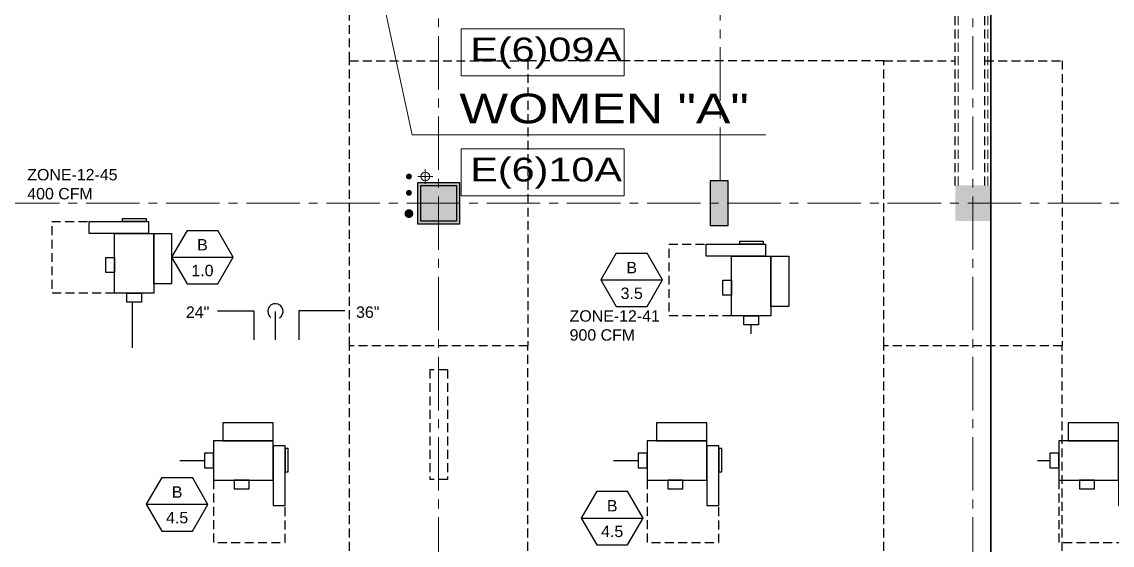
# Model space of a CAD drawing. Header units: inches. Extents: x -26012 to 27, y -11337 to 2082.
# Drawn here: x -23862 to -23127, y 137 to 489 of the extents above; entities that cross this region are included whole.
import ezdxf
from ezdxf.enums import TextEntityAlignment as Align

# ---------------------------------------------------------------- set-up
doc = ezdxf.new("R2010")
doc.units = ezdxf.units.IN
doc.header["$LTSCALE"] = 48
doc.header["$MEASUREMENT"] = 0
for name, pattern in [('A605$0$HIDDEN2', [0.1875, 0.125, -0.0625]), ('A_Column Grid$0$CENTER2', [1.125, 0.75, -0.125, 0.125, -0.125]), ('HIDDEN2', [0.1875, 0.125, -0.0625]), ('NB - 13th_Penthouse_plan$0$HIDDEN2', [0.1875, 0.125, -0.0625])]:
    doc.linetypes.add(name, pattern=pattern)
for name, color, linetype in [('A106$0$A-ANNO-PATT-1-12', 8, 'Continuous'), ('A106$0$A-ANNO-PATT-5-12', 8, 'Continuous'), ('A106$0$A-ANNO-PATT-6-12', 8, 'Continuous'), ('A106$0$A-AREA-IDEN', 8, 'Continuous'), ('A106$0$A-COLS-COL5-12', 8, 'Continuous'), ('A106$0$A-COLS-COL6-12', 8, 'Continuous'), ('A106$0$A-FLOR-SLEEVE-4-12', 8, 'Continuous'), ('A106$0$A-PLUMB-RISER', 8, 'Continuous'), ('A106$0$A-ROOF-LEAD-3-12', 8, 'Continuous'), ('A605$0$A-ANNO-PATT-1-12', 8, 'Continuous'), ('A605$0$A-ANNO-PATT-1-5', 8, 'Continuous'), ('A605$0$A-ANNO-PATT-5-12', 8, 'Continuous'), ('A605$0$A-COLS-COL1-5', 8, 'Continuous'), ('A605$0$stcbeams', 8, 'A605$0$HIDDEN2'), ('A_Column Grid$0$A-GRID-GRD1-15', 8, 'A_Column Grid$0$CENTER2'), ('M-HVAC-anno', 6, 'Continuous'), ('M-HVAC-blck', 6, 'Continuous'), ('M-HVAC-clrn', 1, 'HIDDEN2'), ('M-HVAC-eqpm-fptd', 94, 'Continuous'), ('M-HVAC-Flex', 5, 'Continuous'), ('M-HVAC-FUTR', 4, 'HIDDEN2'), ('M-HVAC-supp', 93, 'Continuous'), ('M-HVAC-TEXT', 6, 'Continuous'), ('NB - 13th_Penthouse_plan$0$stcbeams', 1, 'NB - 13th_Penthouse_plan$0$HIDDEN2'), ('NB - 13th_Penthouse_plan$0$STCCOLS2', 1, 'NB - 13th_Penthouse_plan$0$HIDDEN2'), ('NB - 13th_Penthouse_plan$0$STDROPS', 1, 'NB - 13th_Penthouse_plan$0$HIDDEN2'), ('NB - 13th_Penthouse_plan$0$STPJ', 1, 'NB - 13th_Penthouse_plan$0$HIDDEN2'), ('NB - 13th_Penthouse_plan$0$STSLABNOTCH', 1, 'NB - 13th_Penthouse_plan$0$HIDDEN2'), ('XREF', 8, 'Continuous')]:
    doc.layers.add(name, color=color, linetype=linetype)
doc.styles.add('A106$0$Arial', font='arial.ttf', dxfattribs={"height": 0.076839})
doc.styles.add('A106$0$style-Arial', font='arial.ttf')
doc.styles.add('M08', font='arial.ttf', dxfattribs={"height": 7.68})

# ---------------------------------------------------------------- blocks, each defined once
blk = doc.blocks.new('*D594', base_point=(0, 0))
at = {"layer": 'A106$0$A-FLOR-SLEEVE-4-12', "linetype": 'Continuous', "lineweight": 0}
for p, q in [((-5, 0), (5, 0)), ((0, -5), (0, 5))]:
    blk.add_line(p, q, dxfattribs=at)
blk = doc.blocks.new('*U593')
at = {"layer": 'A106$0$A-FLOR-SLEEVE-4-12', "linetype": 'Continuous', "lineweight": 13}
blk.add_circle((0, 0), 3, dxfattribs=at)
at = {"layer": 'A106$0$A-FLOR-SLEEVE-4-12', "linetype": 'Continuous', "lineweight": 0}
blk.add_blockref('*D594', (0, 0), dxfattribs=at)
blk = doc.blocks.new('A106')
at = {"layer": 'A106$0$A-PLUMB-RISER', "lineweight": 30}
h = blk.add_hatch(color=256, dxfattribs=at)
edge = h.paths.add_edge_path()
edge.add_arc((-23601.02, 385.16), 2, 0, 360)
h = blk.add_hatch(color=256, dxfattribs=at)
edge = h.paths.add_edge_path()
edge.add_arc((-23601.02, 374.16), 2, 0, 360)
at = {"layer": 'A106$0$A-ROOF-LEAD-3-12', "lineweight": 13}
h = blk.add_hatch(color=256, dxfattribs=at)
edge = h.paths.add_edge_path()
edge.add_arc((-23601.02, 360.16), 3, 0, 360)
at = {"layer": 'A106$0$A-ANNO-PATT-1-12', "lineweight": 30}
blk.add_solid([(-23209.02, 355.16), (-23209.02, 379.16), (-23233.02, 355.16), (-23233.02, 379.16)], dxfattribs=at)
at = {"layer": 'A106$0$A-ANNO-PATT-5-12', "lineweight": 30, "extrusion": (0, 0, -1)}
blk.add_solid([(23386.03, 352.21), (23398.03, 352.21), (23386.03, 382.21), (23398.03, 382.21)], dxfattribs=at)
at = {"layer": 'A106$0$A-ANNO-PATT-6-12', "lineweight": 30}
blk.add_solid([(-23569.02, 355.16), (-23569.02, 379.16), (-23593.02, 355.16), (-23593.02, 379.16)], dxfattribs=at)
at = {"layer": 'A106$0$A-AREA-IDEN', "lineweight": 13}
blk.add_line((-23567.07, 413.23, 0.21), (-23360.51, 413.23, 0.21), dxfattribs=at)
at = {"layer": 'A106$0$A-AREA-IDEN', "lineweight": 0, "elevation": 0.21, "flags": 128}
blk.add_lwpolyline([(-23567.07, 413.23), (-23598.77, 413.23), (-23645.26, 628.32)], dxfattribs=at)
at = {"layer": 'A106$0$A-AREA-IDEN', "lineweight": 13}
for points in [[(-23565.87, 484.58, 0.21), (-23455.92, 484.58, 0.21), (-23455.92, 453.05, 0.21), (-23565.87, 453.05, 0.21)], [(-23565.87, 403.71, 0.21), (-23455.92, 403.71, 0.21), (-23455.92, 372.18, 0.21), (-23565.87, 372.18, 0.21)]]:
    blk.add_3dface(points, dxfattribs=at)
at = {"layer": 'A106$0$A-COLS-COL5-12', "lineweight": 30}
blk.add_3dface([(-23386.03, 382.21), (-23398.03, 382.21), (-23398.03, 352.21), (-23386.03, 352.21)], dxfattribs=at)
at = {"layer": 'A106$0$A-COLS-COL6-12', "lineweight": 30}
blk.add_3dface([(-23593.02, 379.16), (-23569.02, 379.16), (-23569.02, 355.16), (-23593.02, 355.16)], dxfattribs=at)
at = {"layer": 'A106$0$A-FLOR-SLEEVE-4-12', "lineweight": 13}
blk.add_blockref('*U593', (-23590.02, 385.16), dxfattribs=at)
at = {"layer": 'A106$0$A-AREA-IDEN', "lineweight": 13, "style": 'A106$0$style-Arial', "width": 1.246875}
for s, p in [('E(6)09A', (-23559.69, 462.69, 0.21)), ('E(6)10A', (-23559.69, 381.82, 0.21))]:
    blk.add_text(s, height=16, dxfattribs=at).set_placement(p)
at = {"layer": 'A106$0$A-AREA-IDEN', "lineweight": 13, "insert": (-23567.07, 420.71, 0.21), "char_height": 20, "attachment_point": 7, "line_spacing_factor": 0.6, "style": 'A106$0$Arial'}
blk.add_mtext('\\H1x;\\W1.24688;WOMEN "A"', dxfattribs=at)
blk = doc.blocks.new('A605')
at = {"layer": 'A605$0$A-ANNO-PATT-1-12', "lineweight": 30}
blk.add_solid([(-23209.02, 355.16), (-23209.02, 379.16), (-23233.02, 355.16), (-23233.02, 379.16)], dxfattribs=at)
at = {"layer": 'A605$0$A-ANNO-PATT-1-5', "lineweight": 30}
blk.add_solid([(-23567.02, 353.16), (-23567.02, 381.16), (-23595.02, 353.16), (-23595.02, 381.16)], dxfattribs=at)
at = {"layer": 'A605$0$A-ANNO-PATT-5-12', "lineweight": 30, "extrusion": (0, 0, -1)}
blk.add_solid([(23386.03, 352.21), (23398.03, 352.21), (23386.03, 382.21), (23398.03, 382.21)], dxfattribs=at)
at = {"layer": 'A605$0$A-COLS-COL1-5', "lineweight": 30}
blk.add_3dface([(-23595.02, 381.16), (-23567.02, 381.16), (-23567.02, 353.16), (-23595.02, 353.16)], dxfattribs=at)
at = {"layer": 'A605$0$stcbeams', "lineweight": 0}
for p, q in [((-23231.02, 379.16), (-23231.02, 1009.17)), ((-23211.02, 379.16), (-23211.02, 1009.17))]:
    blk.add_line(p, q, dxfattribs=at)
blk = doc.blocks.new('A$C73FD2CE6')
at = {"layer": 'M-HVAC-blck'}
for p, q in [((10.41, 36), (0, 18.01)), ((10.41, 36), (31.18, 36)), ((41.57, 17.97), (31.18, 36)), ((0, 18.01), (10.37, 0)), ((0.01, 17.99), (41.56, 17.99)), ((31.17, 0), (41.57, 17.97)), ((10.37, 0), (31.17, 0))]:
    blk.add_line(p, q, dxfattribs=at)
at = {"layer": 'M-HVAC-TEXT', "style": 'M08'}
for tag, p in [('2', (20.78, 26.3)), ('1', (20.78, 8.99))]:
    blk.add_attdef(tag, text='', height=7.68, dxfattribs=at).set_placement(p, align=Align.MIDDLE)
blk = doc.blocks.new('A$C4BF10DA9')
at = {"layer": 'M-HVAC-clrn', "flags": 128}
blk.add_lwpolyline([(6, 42), (6, 0), (54.25, 0), (54.25, 25)], dxfattribs=at)
at = {"layer": 'M-HVAC-eqpm-fptd'}
for p, q in [((6, 68.5), (6, 42)), ((46.25, 68.5), (6, 68.5)), ((46.25, 42), (46.25, 68.5)), ((6, 42), (46.25, 42))]:
    blk.add_line(p, q, dxfattribs=at)
for points in [[(12.25, 68.5), (46.25, 68.5), (46.25, 80.5), (12.25, 80.5)], [(6, 50.25), (6, 60.25), (0, 60.25), (0, 50.25)], [(46.25, 25), (54.25, 25), (54.25, 65), (46.25, 65)], [(30, 42), (20, 42), (20, 36.25), (30, 36.25)]]:
    blk.add_lwpolyline(points, close=True, dxfattribs=at)
at = {"layer": 'M-HVAC-supp'}
blk.add_lwpolyline([(56.25, 47.5), (56.25, 63.25), (54.25, 63.25), (54.25, 47.5)], close=True, dxfattribs=at)
blk = doc.blocks.new('NB - 13th_Penthouse_plan')
at = {"layer": 'NB - 13th_Penthouse_plan$0$stcbeams'}
for p, q in [((-23233.02, 379.16), (-23233.02, 1009.17)), ((-23213.02, 379.16), (-23213.02, 1009.17))]:
    blk.add_line(p, q, dxfattribs=at)
at = {"layer": 'NB - 13th_Penthouse_plan$0$STCCOLS2'}
for points in [[(-23398.03, 352.21), (-23386.03, 352.21), (-23386.03, 382.21), (-23398.03, 382.21)], [(-23593.02, 379.16), (-23569.02, 379.16), (-23569.02, 355.16), (-23593.02, 355.16)]]:
    blk.add_lwpolyline(points, close=True, dxfattribs=at)
at = {"layer": 'NB - 13th_Penthouse_plan$0$STDROPS'}
for p, q in [((-23641.02, 463.16), (-23641.02, 830.8)), ((-23281.02, 463.16), (-23521.02, 463.16)), ((-23641.02, 70.09), (-23641.02, 271.16)), ((-23521.02, 70.09), (-23521.02, 271.16)), ((-23281.02, 70.09), (-23281.02, 271.16)), ((-23161.02, 70.09), (-23161.02, 271.16))]:
    blk.add_line(p, q, dxfattribs=at)
blk.add_lwpolyline([(-23641.02, 463.16), (-23521.02, 463.16), (-23521.02, 271.16), (-23641.02, 271.16)], close=True, dxfattribs=at)
blk.add_lwpolyline([(-23213.02, 463.16), (-23161.02, 463.16), (-23161.02, 271.16), (-23281.02, 271.16), (-23281.02, 463.16), (-23233.02, 463.16)], dxfattribs=at)
at = {"layer": 'NB - 13th_Penthouse_plan$0$STPJ', "const_width": 1}
blk.add_lwpolyline([(-23207.02, 562.12), (-23209.02, 562.12), (-23209.02, -17.91)], dxfattribs=at)
at = {"layer": 'NB - 13th_Penthouse_plan$0$STSLABNOTCH'}
for p, q in [((-23575.02, 255.04), (-23587.02, 255.04)), ((-23587.02, 255.04), (-23587.02, 181.04)), ((-23575.02, 255.04), (-23587.02, 255.04)), ((-23587.02, 255.04), (-23587.02, 181.04)), ((-23575.02, 255.04), (-23575.02, 181.04)), ((-23575.02, 255.04), (-23575.02, 181.04)), ((-23575.02, 181.04), (-23587.02, 181.04)), ((-23575.02, 181.04), (-23587.02, 181.04))]:
    blk.add_line(p, q, dxfattribs=at)
blk = doc.blocks.new('A_Column Grid')
at = {"layer": 'A_Column Grid$0$A-GRID-GRD1-15', "lineweight": 0}
for p, q in [((-23581.02, 1667.67), (-23581.02, -2700.91)), ((-23221.02, 1667.67), (-23221.02, -2700.91)), ((-23391.41, 382.21), (-23391.41, 1655.99)), ((-24358.53, 367.16), (-20840.23, 367.16))]:
    blk.add_line(p, q, dxfattribs=at)

msp = doc.modelspace()

# ---------------------------------------------------------------- linework, layer by layer
at = {"layer": 'M-HVAC-anno'}
for p, q in [((-23705.28, 294.55), (-23730.03, 294.55)), ((-23705.28, 275.27), (-23705.28, 294.55)), ((-23690.93, 275.26), (-23690.93, 294.32)), ((-23674.93, 275.26), (-23674.93, 294.83)), ((-23674.93, 294.83), (-23644.28, 294.83))]:
    msp.add_line(p, q, dxfattribs=at)
msp.add_arc((-23690.93, 294.32), 5.16, 301.17978, 232.43536, dxfattribs=at)
at = {"layer": 'M-HVAC-Flex'}
for p, q in [((-23787.3, 269.85), (-23787.3, 300.62)), ((-23370.44, 279.27), (-23370.44, 285.35)), ((-23755.29, 193.93), (-23738.66, 193.93)), ((-23463.2, 193.93), (-23446.57, 193.93)), ((-23177.57, 193.93), (-23169.25, 193.93))]:
    msp.add_line(p, q, dxfattribs=at)

# ---------------------------------------------------------------- block references
at = {"layer": 'M-HVAC-blck'}
for p, values in [((-23760.89, 312.87), {'2': 'B', '1': '1.0'}), ((-23471.71, 297.54), {'2': 'B', '1': '3.5'}), ((-23777.95, 146.39), {'2': 'B', '1': '4.5'}), ((-23484.87, 137.14), {'2': 'B', '1': '4.5'})]:
    msp.add_blockref('A$C73FD2CE6', p, dxfattribs=at).add_auto_attribs(values)
at = {"layer": 'M-HVAC-FUTR', "xscale": -1, "rotation": 270}
for p in [(-23841.39, 300.62), (-23425.69, 285.35)]:
    msp.add_blockref('A$C4BF10DA9', p, dxfattribs=at)
at = {"layer": 'M-HVAC-FUTR'}
for p in [(-23738.66, 138.68), (-23446.57, 138.68), (-23169.25, 138.68)]:
    msp.add_blockref('A$C4BF10DA9', p, dxfattribs=at)
at = {"layer": 'XREF'}
for name in ['A_Column Grid', 'A106', 'NB - 13th_Penthouse_plan', 'A605']:
    msp.add_blockref(name, (0, 0), dxfattribs=at)

# ---------------------------------------------------------------- texts
at = {"layer": 'M-HVAC-anno', "char_height": 7.68, "width": 88.2868, "attachment_point": 1, "style": 'M08'}
for s, insert in [('ZONE-12-45\\P400 CFM ', (-23858.13, 390.24, 0)), ('ZONE-12-41\\P900 CFM ', (-23492.76, 295.08))]:
    msp.add_mtext(s, dxfattribs=dict(at, insert=insert))
at = {"layer": 'M-HVAC-anno', "char_height": 7.68, "attachment_point": 1, "style": 'M08'}
for s, insert in [('24"', (-23751.24, 297.65)), ('36"', (-23636.63, 297.65))]:
    msp.add_mtext_dynamic_manual_height_columns(s, width=5.45, gutter_width=1, heights=[0], dxfattribs=dict(at, insert=insert))

doc.saveas('drawing.dxf')
